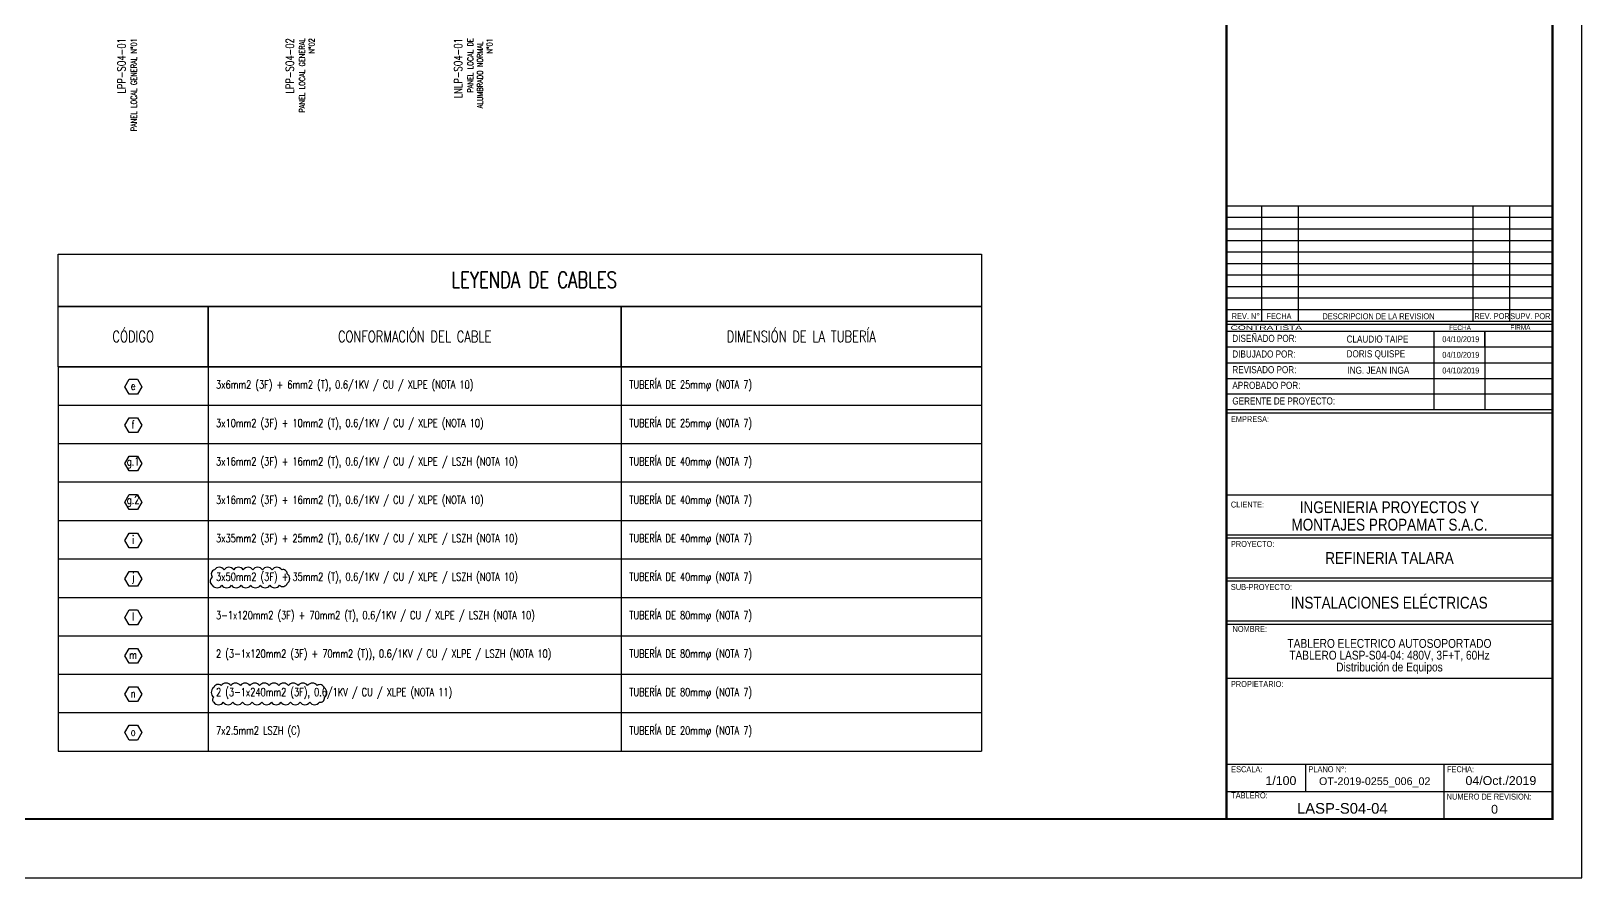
# Model space of a CAD drawing. Header units: millimetres. Extents: x 0 to 840, y -1485 to 297.
# Drawn here: x 577.2 to 840, y -1485 to -1341.5 of the extents above; entities that cross this region are included whole.
import ezdxf
from ezdxf.enums import TextEntityAlignment as Align

# ---------------------------------------------------------------- set-up
doc = ezdxf.new("R2010")
doc.units = ezdxf.units.MM
for name, color, linetype in [('E-TEXTO', 7, 'Continuous'), ('MEMBRETE', 7, 'Continuous'), ('X-DIM', 40, 'Continuous'), ('X-SYM', 2, 'Continuous'), ('X-TIT', 6, 'Continuous')]:
    doc.layers.add(name, color=color, linetype=linetype)
doc.styles.add('ARIAL', font='arial.ttf')
doc.styles.add('GMI-texto', font='ROMANS', dxfattribs={"width": 0.75})
doc.styles.add('Lamina', font='ARIALN.TTF')
doc.styles.get("Standard").update_dxf_attribs({"font": 'arial.ttf'})

# ---------------------------------------------------------------- blocks, each defined once
blk = doc.blocks.new('*T120')
at = {"layer": 'X-TIT', "color": 6, "linetype": 'ByBlock', "lineweight": -2}
for p, q in [((0, 0), (156.43, 0)), ((0, 0), (0, -65.11)), ((25.38, 0), (25.38, -65.11)), ((95.41, 0), (95.41, -65.11)), ((156.43, 0), (156.43, -65.11)), ((0, -6.51), (156.43, -6.51)), ((0, -13.02), (156.43, -13.02)), ((0, -19.53), (156.43, -19.53)), ((0, -26.04), (156.43, -26.04)), ((0, -32.56), (156.43, -32.56)), ((0, -39.07), (156.43, -39.07)), ((0, -45.58), (156.43, -45.58)), ((0, -52.09), (156.43, -52.09)), ((0, -58.6), (156.43, -58.6)), ((0, -65.11), (156.43, -65.11))]:
    blk.add_line(p, q, dxfattribs=at)
at = {"layer": 'X-TIT', "color": 7, "style": 'GMI-texto'}
for s, insert, char_height, width, attachment_point in [('3x6mm2 (3F) + 6mm2 (T), 0.6/1KV / CU / XLPE (NOTA 10)', (26.74, -3.26), 1.3565, 67.3181, 4), ('TUBERÍA DE 25mmφ (NOTA 7)', (96.77, -3.26), 1.3565, 58.3008, 4), ('e', (12.69, -3.26), 1.36, 23.7555, 5), ('f', (12.69, -9.77), 1.36, 23.7555, 5), ('3x10mm2 (3F) + 10mm2 (T), 0.6/1KV / CU / XLPE (NOTA 10)', (26.74, -9.77), 1.3565, 67.3181, 4), ('TUBERÍA DE 25mmφ (NOTA 7)', (96.77, -9.77), 1.3565, 58.3008, 4), ('g.1', (12.69, -16.28), 1.356, 23.7555, 5), ('3x16mm2 (3F) + 16mm2 (T), 0.6/1KV / CU / XLPE / LSZH (NOTA 10)', (26.74, -16.28), 1.3565, 67.3181, 4), ('TUBERÍA DE 40mmφ (NOTA 7)', (96.77, -16.28), 1.3565, 58.3008, 4), ('g.2', (12.69, -22.79), 1.356, 23.7555, 5), ('3x16mm2 (3F) + 16mm2 (T), 0.6/1KV / CU / XLPE (NOTA 10)', (26.74, -22.79), 1.3565, 67.3181, 4), ('TUBERÍA DE 40mmφ (NOTA 7)', (96.77, -22.79), 1.3565, 58.3008, 4), ('i', (12.69, -29.3), 1.36, 23.7555, 5), ('3x35mm2 (3F) + 25mm2 (T), 0.6/1KV / CU / XLPE / LSZH (NOTA 10)', (26.74, -29.3), 1.3565, 67.3181, 4), ('TUBERÍA DE 40mmφ (NOTA 7)', (96.77, -29.3), 1.3565, 58.3008, 4), ('j', (12.69, -35.81), 1.36, 23.7555, 5), ('3x50mm2 (3F) + 35mm2 (T), 0.6/1KV / CU / XLPE / LSZH (NOTA 10)', (26.74, -35.81), 1.3565, 67.3181, 4), ('TUBERÍA DE 40mmφ (NOTA 7)', (96.77, -35.81), 1.3565, 58.3008, 4), ('l', (12.69, -42.32), 1.36, 23.7555, 5), ('3-1x120mm2 (3F) + 70mm2 (T), 0.6/1KV / CU / XLPE / LSZH (NOTA 10)', (26.74, -42.32), 1.3565, 67.3181, 4), ('TUBERÍA DE 80mmφ (NOTA 7)', (96.77, -42.32), 1.3565, 58.3008, 4), ('m', (12.69, -48.83), 1.36, 23.7555, 5), ('2 (3-1x120mm2 (3F) + 70mm2 (T)), 0.6/1KV / CU / XLPE / LSZH (NOTA 10)', (26.74, -48.83), 1.3565, 67.3181, 4), ('TUBERÍA DE 80mmφ (NOTA 7)', (96.77, -48.83), 1.3565, 58.3008, 4), ('n', (12.69, -55.34), 1.36, 23.7555, 5), ('2 (3-1x240mm2 (3F), 0.6/1KV / CU / XLPE (NOTA 11)', (26.74, -55.34), 1.3565, 67.3181, 4), ('TUBERÍA DE 80mmφ (NOTA 7)', (96.77, -55.34), 1.3565, 58.3008, 4), ('o', (12.69, -61.86), 1.36, 23.7555, 5), ('7x2.5mm2 LSZH (C)', (26.74, -61.86), 1.3565, 67.3181, 4), ('TUBERÍA DE 20mmφ (NOTA 7)', (96.77, -61.86), 1.3565, 58.3008, 4)]:
    blk.add_mtext(s, dxfattribs=dict(at, insert=insert, char_height=char_height, width=width, attachment_point=attachment_point))

msp = doc.modelspace()

# ---------------------------------------------------------------- linework, layer by layer
for p, q in [((814.8875, -1392.4183), (814.8875, -1394.9722)), ((823.5578, -1395.0698), (823.5578, -1392.4183))]:
    msp.add_line(p, q)
msp.add_lwpolyline([(420, -1485), (840, -1485), (840, -1188), (420, -1188)], close=True)
at = {"layer": 'MEMBRETE'}
for p, q in [((835, -1371.2014), (779.754, -1371.2014)), ((785.7708, -1388.7708), (785.7708, -1371.2014)), ((791.9766, -1388.7708), (791.9766, -1371.2014)), ((821.5578, -1388.7708), (821.5578, -1371.2014)), ((827.7636, -1388.7708), (827.7636, -1371.2014)), ((835, -1390.723), (835, -1371.2014)), ((835, -1373.1536), (779.754, -1373.1536)), ((835, -1375.1057), (779.754, -1375.1057)), ((835, -1377.0579), (779.754, -1377.0579)), ((835, -1379.01), (779.754, -1379.01)), ((835, -1380.9622), (779.754, -1380.9622)), ((835, -1382.9144), (779.754, -1382.9144)), ((835, -1384.8665), (779.754, -1384.8665)), ((835, -1386.8187), (779.754, -1386.8187)), ((835, -1388.7708), (779.754, -1388.7708)), ((785.7708, -1390.723), (785.7708, -1388.7708)), ((791.9766, -1390.723), (791.9766, -1388.7708)), ((821.5578, -1390.723), (821.5578, -1388.7708)), ((827.7636, -1390.723), (827.7636, -1388.7708)), ((835, -1390.723), (779.754, -1390.723)), ((835, -1391.2542), (779.754, -1391.2542)), ((835, -1392.4183), (779.754, -1392.4183)), ((814.8875, -1392.4183), (814.8875, -1405.6755)), ((823.5578, -1392.4183), (823.5578, -1405.6755)), ((835, -1395.0698), (779.754, -1395.0698)), ((779.754, -1397.7212), (835, -1397.7212)), ((779.754, -1412.3972), (779.754, -1397.9759)), ((835, -1412.3972), (835, -1397.9759)), ((779.754, -1400.3726), (835, -1400.3726)), ((779.754, -1403.024), (835, -1403.024)), ((779.754, -1405.6755), (835, -1405.6755)), ((779.754, -1406.2383), (835, -1406.2383)), ((779.754, -1412.9601), (779.754, -1427.4456)), ((835, -1412.9601), (835, -1427.4456)), ((779.754, -1465.7231), (779.754, -1451.2375)), ((835, -1451.2375), (835, -1465.7231)), ((793.1693, -1465.7231), (793.1693, -1470.3616)), ((816.5847, -1465.7231), (816.5847, -1470.3616)), ((816.5847, -1470.3616), (816.5847, -1475))]:
    msp.add_line(p, q, dxfattribs=at)
at = {"layer": 'MEMBRETE', "const_width": 0.3537}
msp.add_lwpolyline([(435, -1475), (835, -1475), (835, -1198), (435, -1198)], close=True, dxfattribs=at)
msp.add_lwpolyline([(779.754, -1475), (779.754, -1198)], dxfattribs=at)
at = {"layer": 'MEMBRETE'}
for points in [[(779.754, -1420.159), (779.754, -1426.8807), (835, -1426.8807), (835, -1420.159)], [(779.754, -1427.4456), (779.754, -1434.1673), (835, -1434.1673), (835, -1427.4456)], [(779.754, -1434.7323), (779.754, -1441.454), (835, -1441.454), (835, -1434.7323)], [(835, -1442.0189), (835, -1451.2375), (779.754, -1451.2375), (779.754, -1442.0189)]]:
    msp.add_lwpolyline(points, close=True, dxfattribs=at)
for points in [[(779.754, -1475), (779.754, -1465.7231), (835, -1465.7231), (835, -1475)], [(779.754, -1470.3616), (835, -1470.3616)], [(835, -1475), (779.754, -1475)]]:
    msp.add_lwpolyline(points, dxfattribs=at)
at = {"layer": 'X-DIM'}
for points in [[(593.7859, -1400.534), (595.2347, -1400.534), (595.9591, -1401.7887), (595.2347, -1403.0434), (593.7859, -1403.0434), (593.0615, -1401.7887), (593.7859, -1400.534)], [(593.7859, -1407.0451), (595.2347, -1407.0451), (595.9591, -1408.2998), (595.2347, -1409.5544), (593.7859, -1409.5544), (593.0615, -1408.2998), (593.7859, -1407.0451)], [(593.7859, -1413.5562), (595.2347, -1413.5562), (595.9591, -1414.8109), (595.2347, -1416.0655), (593.7859, -1416.0655), (593.0615, -1414.8109), (593.7859, -1413.5562)], [(593.7859, -1420.0673), (595.2347, -1420.0673), (595.9591, -1421.322), (595.2347, -1422.5766), (593.7859, -1422.5766), (593.0615, -1421.322), (593.7859, -1420.0673)], [(593.7859, -1426.5784), (595.2347, -1426.5784), (595.9591, -1427.8331), (595.2347, -1429.0877), (593.7859, -1429.0877), (593.0615, -1427.8331), (593.7859, -1426.5784)], [(593.7859, -1433.0895), (595.2347, -1433.0895), (595.9591, -1434.3442), (595.2347, -1435.5988), (593.7859, -1435.5988), (593.0615, -1434.3442), (593.7859, -1433.0895)], [(593.7859, -1439.6006), (595.2347, -1439.6006), (595.9591, -1440.8553), (595.2347, -1442.1099), (593.7859, -1442.1099), (593.0615, -1440.8553), (593.7859, -1439.6006)], [(593.7859, -1446.1117), (595.2347, -1446.1117), (595.9591, -1447.3663), (595.2347, -1448.621), (593.7859, -1448.621), (593.0615, -1447.3663), (593.7859, -1446.1117)], [(593.7859, -1452.6228), (595.2347, -1452.6228), (595.9591, -1453.8774), (595.2347, -1455.1321), (593.7859, -1455.1321), (593.0615, -1453.8774), (593.7859, -1452.6228)], [(593.7859, -1459.1339), (595.2347, -1459.1339), (595.9591, -1460.3885), (595.2347, -1461.6432), (593.7859, -1461.6432), (593.0615, -1460.3885), (593.7859, -1459.1339)]]:
    msp.add_lwpolyline(points, dxfattribs=at)
at = {"layer": 'X-SYM'}
for points in [[(607.8853, -1435.4331, 0.52056705), (609.513, -1435.4331, 0.52056705), (611.1408, -1435.4331, 0.52056705), (612.7686, -1435.4331, 0.52056705), (614.3964, -1435.4331, 0.52056705), (616.0241, -1435.4331, 0.52056705), (617.6519, -1435.4331, 0.52056705), (619.2797, -1435.4331, 0.52056705), (620.5883, -1435.1139, 0.52056705), (620.5883, -1433.4861, 0.52056705), (619.6532, -1432.7935, 0.52056705), (618.0254, -1432.7935, 0.52056705), (616.3976, -1432.7935, 0.52056705), (614.7698, -1432.7935, 0.52056705), (613.1421, -1432.7935, 0.52056705), (611.5143, -1432.7935, 0.52056705), (609.8865, -1432.7935, 0.52056705), (608.2587, -1432.7935, 0.52056705), (607.8853, -1434.0478, 0.52056705)], [(608.1282, -1455.2264, 0.52056705), (609.7559, -1455.2264, 0.52056705), (611.3837, -1455.2264, 0.52056705), (613.0115, -1455.2264, 0.52056705), (614.6393, -1455.2264, 0.52056705), (616.267, -1455.2264, 0.52056705), (617.8948, -1455.2264, 0.52056705), (619.5226, -1455.2264, 0.52056705), (621.1503, -1455.2264, 0.52056705), (622.7781, -1455.2264, 0.52056705), (624.4059, -1455.2264, 0.52056705), (626.0337, -1455.2264, 0.52056705), (626.8826, -1454.4475, 0.52056705), (626.8826, -1452.8198, 0.52056705), (625.6718, -1452.4028, 0.52056705), (624.0441, -1452.4028, 0.52056705), (622.4163, -1452.4028, 0.52056705), (620.7885, -1452.4028, 0.52056705), (619.1607, -1452.4028, 0.52056705), (617.533, -1452.4028, 0.52056705), (615.9052, -1452.4028, 0.52056705), (614.2774, -1452.4028, 0.52056705), (612.6496, -1452.4028, 0.52056705), (611.0219, -1452.4028, 0.52056705), (609.3941, -1452.4028, 0.52056705), (608.1282, -1452.7646, 0.52056705), (608.1282, -1454.3924, 0.52056705)]]:
    msp.add_lwpolyline(points, format="xyb", close=True, dxfattribs=at)
at = {"layer": 'X-TIT'}
for points in [[(581.7846, -1379.3162), (738.2127, -1379.3162), (738.2127, -1388.1785), (581.7846, -1388.1785)], [(581.7846, -1388.1785), (607.1679, -1388.1785), (607.1679, -1398.3973), (581.7846, -1398.3973)], [(607.1679, -1388.1785), (677.199, -1388.1785), (677.199, -1398.3973), (607.1679, -1398.3973)], [(677.199, -1388.1785), (738.2127, -1388.1785), (738.2127, -1398.3973), (677.199, -1398.3973)]]:
    msp.add_lwpolyline(points, close=True, dxfattribs=at)

# ---------------------------------------------------------------- block references
msp.add_blockref('*T120', (581.7846, -1398.3973))

# ---------------------------------------------------------------- texts
at = {"char_height": 1.2, "attachment_point": 4}
for s, insert, width in [('{\\fArial Narrow|b0|i0|c0|p34;DISEÑADO POR:}', (780.754, -1393.6093), 16.899254), ('{\\fArial Narrow|b0|i0|c0|p34;CLAUDIO TAIPE}', (800.1136, -1393.7281), 20), ('{\\fArial Narrow|b0|i0|c0|p34;DORIS QUISPE}', (800.1136, -1396.3795), 20), ('{\\fArial Narrow|b0|i0|c0|p34;DIBUJADO POR:}', (780.754, -1396.2607), 16.899254), ('{\\fArial Narrow|b0|i0|c0|p34;REVISADO POR:}', (780.754, -1398.9122), 16.899254), ('{\\fArial Narrow|b0|i0|c0|p34;ING. JEAN INGA}', (800.262, -1399.006), 20), ('{\\fArial Narrow|b0|i0|c0|p34;APROBADO POR:}', (780.754, -1401.5636), 16.899254), ('{\\fArial Narrow|b0|i0|c0|p34;GERENTE DE PROYECTO:}', (780.754, -1404.215), 20.235012)]:
    msp.add_mtext(s, dxfattribs=dict(at, insert=insert, width=width))
at = {"layer": 'E-TEXTO', "char_height": 0.977675, "attachment_point": 6, "rotation": 90, "style": 'GMI-texto'}
for s, insert, width in [('\\A1;{\\H1.4x;\\C4;LPP-SO4-01\\P\\H0.71429x;\\C256;PANEL LOCAL GENERAL N°01}', (593.4504, -1342.767), 15.040231), ('\\A1;{\\H1.4x;\\C4;LPP-SO4-02\\H0.71429x;\\C256;\\P\\H1x;PANEL LOCAL GENERAL \\H1x;\\PN°02}', (622.7807, -1342.767), 16.303571), ('\\A1;{\\H1.4x;\\C4;LNLP-SO4-01\\P\\A0;\\H0.71429x;\\C7;PANEL LOCAL DE ALUMBRADO NORMAL \\A1;\\H1.00001x;\\C256; N°01}', (652.111, -1342.767), 12.616393)]:
    msp.add_mtext(s, dxfattribs=dict(at, insert=insert, width=width))
at = {"layer": 'MEMBRETE', "ltscale": 0.5, "style": 'Lamina'}
for s, p in [('REV. N%%d', (783.0249, -1389.8253)), ('FECHA', (788.652, -1389.8401)), ('DESCRIPCION DE LA REVISION', (805.5166, -1389.8533)), ('REV. POR', (824.758, -1389.8234)), ('SUPV. POR', (831.2482, -1389.8401))]:
    msp.add_text(s, height=1, dxfattribs=at).set_placement(p, align=Align.MIDDLE)
at = {"layer": 'MEMBRETE', "ltscale": 0.5, "style": 'Lamina', "width": 2}
msp.add_text('CONTRATISTA', height=0.75, dxfattribs=at).set_placement((780.4529, -1392.1746))
at = {"layer": 'MEMBRETE', "ltscale": 0.5, "style": 'Lamina'}
for s, height, p in [('FECHA', 0.8, (817.4746, -1392.1839)), ('FIRMA', 0.8, (827.8608, -1392.1553)), ('04/10/2019', 1, (816.3315, -1394.2441)), ('04/10/2019', 1, (816.3315, -1396.8955)), ('04/10/2019', 1, (816.3315, -1399.5469)), ('EMPRESA:', 1, (780.504, -1407.7828)), ('CLIENTE:', 1, (780.504, -1422.2466)), ('PROYECTO:', 1, (780.504, -1428.9244)), ('SUB-PROYECTO:', 1, (780.504, -1436.211)), ('NOMBRE:', 1, (780.776, -1443.319)), ('PROPIETARIO:', 1, (780.504, -1452.6499)), ('PLANO N°:', 1, (793.6533, -1467.0873)), ('FECHA:', 1, (817.1282, -1467.0873)), ('NUMERO DE REVISION:', 1, (817.0686, -1471.7258))]:
    msp.add_text(s, height=height, dxfattribs=at).set_placement(p)
at = {"layer": 'MEMBRETE', "style": 'Lamina'}
for s, p in [('INGENIERIA PROYECTOS Y', (807.377, -1422.2054)), ('MONTAJES PROPAMAT S.A.C.', (807.377, -1425.1506)), ('REFINERIA TALARA', (807.377, -1430.8065))]:
    msp.add_text(s, height=2, dxfattribs=at).set_placement(p, align=Align.MIDDLE_CENTER)
at = {"layer": 'MEMBRETE'}
for s, height, style, p in [('TABLERO ELECTRICO AUTOSOPORTADO', 1.5, 'Lamina', (807.377, -1446.0189)), ('TABLERO LASP-S04-04: 480V, 3F+T, 60Hz', 1.5, 'Lamina', (807.377, -1448.0189)), ('Distribución de Equipos', 1.5, 'Lamina', (807.377, -1450.0189)), ('1/100', 1.5, 'ARIAL', (788.9775, -1469.259)), ('OT-2019-0255_006_02', 1.3, 'ARIAL', (804.877, -1469.259)), ('04/Oct./2019', 1.5, 'ARIAL', (826.2598, -1469.259)), ('LASP-S04-04', 1.8, 'ARIAL', (799.3857, -1474.1087)), ('0', 1.5, 'ARIAL', (825.184, -1474.1087))]:
    msp.add_text(s, height=height, dxfattribs=dict(at, style=style)).set_placement(p, align=Align.CENTER)
at = {"layer": 'MEMBRETE', "style": 'Lamina'}
for s, p in [('ESCALA:', (780.5555, -1467.0873)), ('TABLERO:', (780.5555, -1471.5155))]:
    msp.add_text(s, height=1, dxfattribs=at).set_placement(p)
at = {"layer": 'MEMBRETE', "insert": (807.3407, -1437.3689), "char_height": 2, "width": 55.602709, "attachment_point": 2, "style": 'Lamina'}
msp.add_mtext('INSTALACIONES ELÉCTRICAS', dxfattribs=at)
at = {"layer": 'X-TIT', "color": 4, "insert": (662.4308, -1383.6981), "char_height": 2.712956, "width": 137.749714, "attachment_point": 5, "style": 'GMI-texto'}
msp.add_mtext('{\\C6;LEYENDA DE CABLES}', dxfattribs=at)
at = {"layer": 'X-TIT', "color": 7, "char_height": 1.899069, "attachment_point": 5, "style": 'GMI-texto'}
for s, insert, width in [('{\\C4;CÓDIGO}', (594.4763, -1393.2879), 23.755511), ('{\\C4;CONFORMACIÓN DEL CABLE}', (642.1835, -1393.2879), 74.780308), ('{\\C4;DIMENSIÓN DE LA TUBERÍA}', (707.7059, -1393.2879), 33.787984)]:
    msp.add_mtext(s, dxfattribs=dict(at, insert=insert, width=width))

doc.saveas('drawing.dxf')
